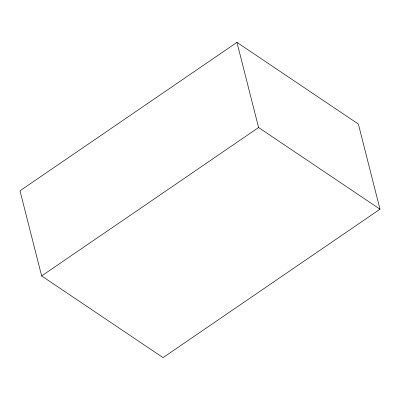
<?xml version="1.0" encoding="UTF-8"?>
<svg xmlns="http://www.w3.org/2000/svg" width="400" height="400" viewBox="0 0 400 400"><rect width="100%" height="100%" fill="white"/><g stroke="black" fill="none" stroke-linecap="round" stroke-linejoin="round"><path stroke-width="0.6" d="M236.955 42.385L20 190.795L41.64 275.95L163.045 357.615L380 209.205L358.36 124.05L236.955 42.385L258.595 127.54L380 209.205M41.64 275.95L258.595 127.54"/></g></svg>
